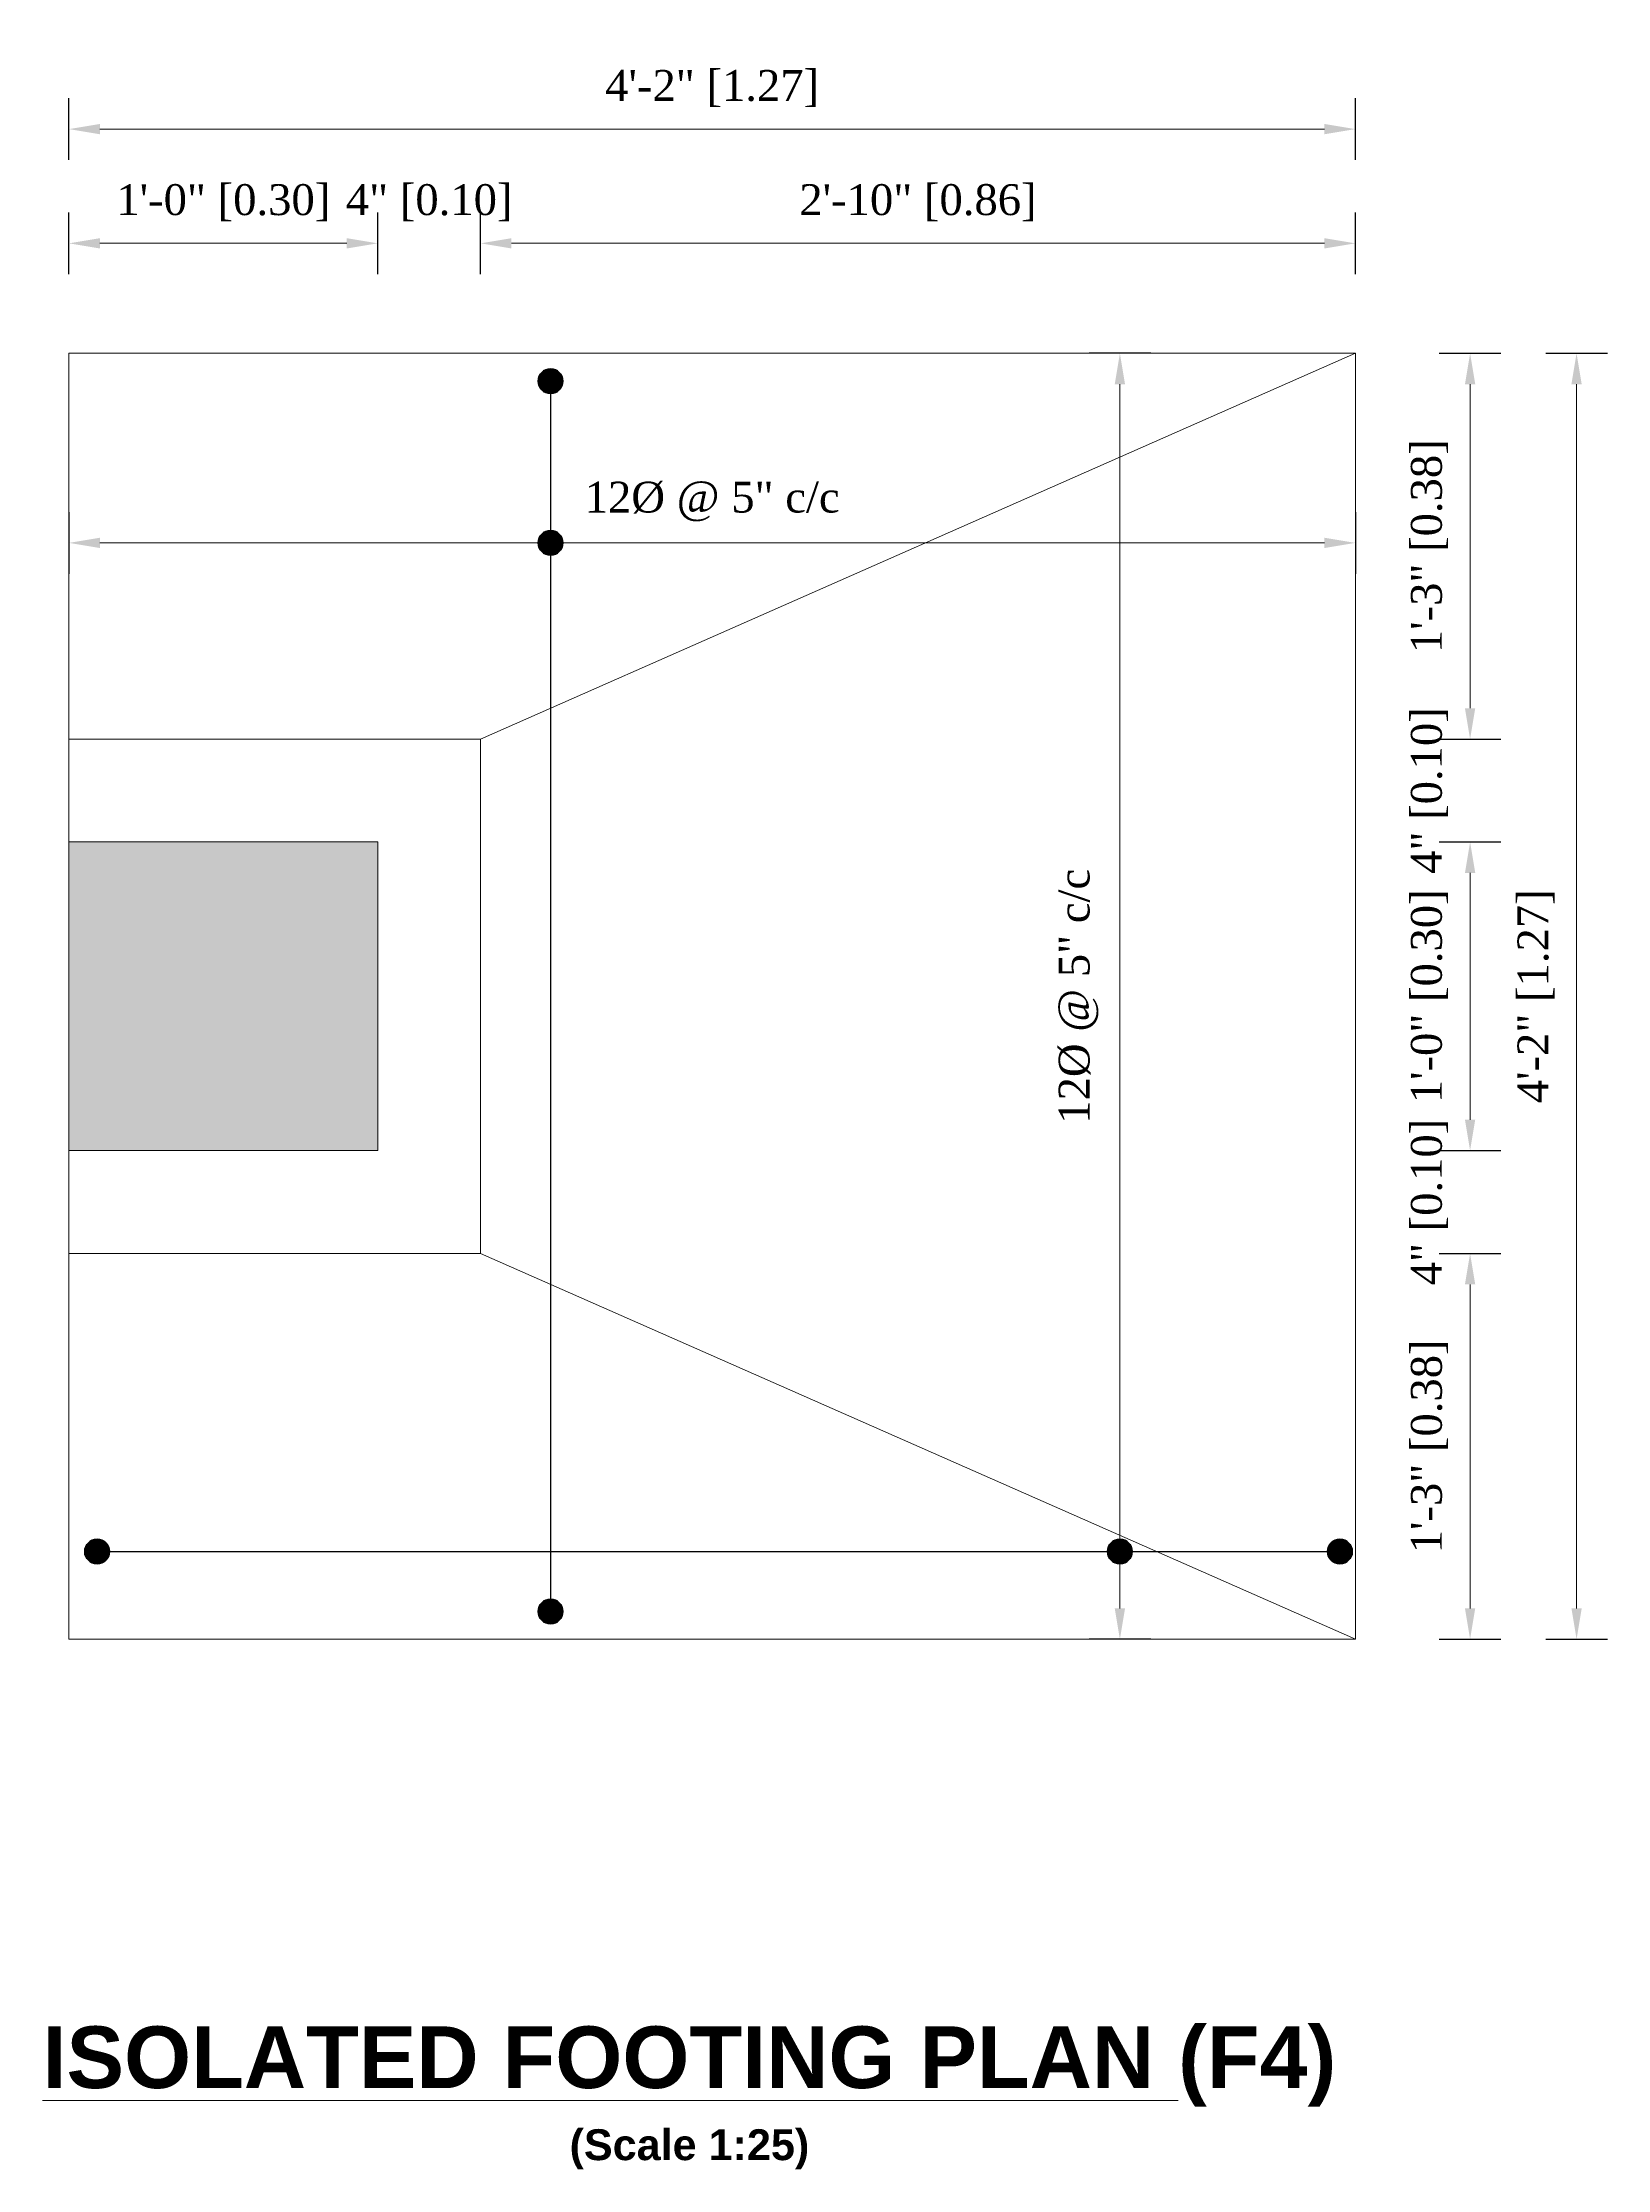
# Model space of a CAD drawing. Header units: feet. Extents: x 4160 to 31260, y -20219 to -1382.
# Drawn here: x 21064.8 to 21125.6, y -5101.1 to -5018.4 of the extents above; entities that cross this region are included whole.
import ezdxf

# ---------------------------------------------------------------- set-up
doc = ezdxf.new("R2010")
doc.units = ezdxf.units.FT
doc.header["$LTSCALE"] = 50
doc.header["$MEASUREMENT"] = 0
doc.header["$PDMODE"] = 34
for name, color, linetype, lineweight in [('IES_WR_Dimension', 7, 'Continuous', 15), ('IES_WR_Hatch ANSI31', 8, 'Continuous', 15), ('IES_WR_Rebar Concrete Line', 2, 'Continuous', 15), ('IES_WR_Rebar-Main', 1, 'Continuous', 30), ('IES_WR_Text Structure', 70, 'Continuous', 20), ('Reinforcement', 1, 'Continuous', 40)]:
    doc.layers.add(name, color=color, linetype=linetype, lineweight=lineweight)
doc.styles.add('arial', font='times.ttf')
doc.styles.add('Arial Annotation', font='arial.ttf', dxfattribs={"height": 0.06})
doc.dimstyles.new('SECS', dxfattribs={"dimtxt": 0.06, "dimasz": 0.06, "dimexe": 0.06, "dimexo": 0, "dimgap": 0.04, "dimtad": 1, "dimdec": 0, "dimzin": 3, "dimdsep": 46, "dimlunit": 4, "dimtxsty": 'arial', "dimcen": 1.25, "dimclrd": 256, "dimclrt": 3, "dimadec": 0, "dimazin": 0, "dimtfac": 1, "dimtdec": 0, "dimtix": 1, "dimtofl": 0, "dimtmove": 2, "dimatfit": 1, "dimfxl": 0.06, "dimfxlon": 1, "dimtolj": 1, "dimtzin": 0, "dimlwd": -1, "dimarcsym": 0})

# ---------------------------------------------------------------- blocks, each defined once
blk = doc.blocks.new('REBAR CUT')
at = {"layer": 'Reinforcement'}
blk.add_circle((0, 0), 0.024, dxfattribs=at)
blk = doc.blocks.new('bar towaeds viewer')
at = {"layer": 'Reinforcement'}
h = blk.add_hatch(color=256, dxfattribs=at)
h.dxf.hatch_style = 1
h.paths.add_polyline_path([(0.024, 0, 0.414214), (0, 0.024), (0, -0.024, 0.414214)])
h.paths.add_polyline_path([(0, 0.024, 0.414214), (-0.024, 0, 0.414214), (0, -0.024)])
blk.add_circle((0, 0), 0.024, dxfattribs=at)
blk = doc.blocks.new('*D661')
at = {"layer": 'Defpoints', "color": 0}
for p in [(21077.79, -5026.22), (21065.79, -5049.497), (21077.79, -5049.497)]:
    blk.add_point(p, dxfattribs=at)
at = {"layer": 'IES_WR_Dimension', "color": 0, "lineweight": -2}
for p, q in [((21065.79, -5027.42), (21065.79, -5025.02)), ((21077.79, -5027.42), (21077.79, -5025.02))]:
    blk.add_line(p, q, dxfattribs=at)
at = {"layer": 'IES_WR_Dimension'}
blk.add_line((21066.99, -5026.22), (21076.59, -5026.22), dxfattribs=at)
for points in [[(21066.99, -5026.02), (21066.99, -5026.42), (21065.79, -5026.22)], [(21076.59, -5026.02), (21076.59, -5026.42), (21077.79, -5026.22)]]:
    blk.add_solid(points, dxfattribs=at)
at = {"layer": 'IES_WR_Dimension', "color": 3, "insert": (21071.79, -5024.644), "char_height": 1.2, "attachment_point": 5, "style": 'arial'}
blk.add_mtext('\\A1;1\'-0" [0.30]', dxfattribs=at)
blk = doc.blocks.new('*D663')
at = {"layer": 'Defpoints', "color": 0}
for p in [(21115.79, -5021.779), (21065.79, -5030.497), (21115.79, -5030.497)]:
    blk.add_point(p, dxfattribs=at)
at = {"layer": 'IES_WR_Dimension', "color": 0, "lineweight": -2}
for p, q in [((21065.79, -5022.979), (21065.79, -5020.579)), ((21115.79, -5022.979), (21115.79, -5020.579))]:
    blk.add_line(p, q, dxfattribs=at)
at = {"layer": 'IES_WR_Dimension'}
blk.add_line((21066.99, -5021.779), (21114.59, -5021.779), dxfattribs=at)
for points in [[(21066.99, -5021.579), (21066.99, -5021.979), (21065.79, -5021.779)], [(21114.59, -5021.579), (21114.59, -5021.979), (21115.79, -5021.779)]]:
    blk.add_solid(points, dxfattribs=at)
at = {"layer": 'IES_WR_Dimension', "color": 3, "insert": (21090.79, -5020.203), "char_height": 1.2, "attachment_point": 5, "style": 'arial'}
blk.add_mtext('\\A1;4\'-2" [1.27]', dxfattribs=at)
blk = doc.blocks.new('*D665')
at = {"layer": 'Defpoints', "color": 0}
for p in [(21115.79, -5030.497), (21120.249, -5030.497), (21081.79, -5045.497)]:
    blk.add_point(p, dxfattribs=at)
at = {"layer": 'IES_WR_Dimension', "color": 0, "lineweight": -2}
for p, q in [((21119.049, -5030.497), (21121.449, -5030.497)), ((21119.049, -5045.497), (21121.449, -5045.497))]:
    blk.add_line(p, q, dxfattribs=at)
at = {"layer": 'IES_WR_Dimension'}
blk.add_line((21120.249, -5044.297), (21120.249, -5031.697), dxfattribs=at)
for points in [[(21120.049, -5031.697), (21120.449, -5031.697), (21120.249, -5030.497)], [(21120.049, -5044.297), (21120.449, -5044.297), (21120.249, -5045.497)]]:
    blk.add_solid(points, dxfattribs=at)
at = {"layer": 'IES_WR_Dimension', "color": 3, "insert": (21118.673, -5037.997), "char_height": 1.2, "attachment_point": 5, "rotation": 90, "style": 'arial'}
blk.add_mtext('\\A1;1\'-3" [0.38]', dxfattribs=at)
blk = doc.blocks.new('*D667')
at = {"layer": 'Defpoints', "color": 0}
for p in [(21065.79, -5030.497), (21115.79, -5030.497), (21115.79, -5037.867)]:
    blk.add_point(p, dxfattribs=at)
at = {"layer": 'IES_WR_Dimension', "color": 0, "lineweight": -2}
for p, q in [((21065.79, -5036.667), (21065.79, -5039.067)), ((21115.79, -5036.667), (21115.79, -5039.067))]:
    blk.add_line(p, q, dxfattribs=at)
at = {"layer": 'IES_WR_Dimension'}
blk.add_line((21066.99, -5037.867), (21114.59, -5037.867), dxfattribs=at)
for points in [[(21066.99, -5037.667), (21066.99, -5038.067), (21065.79, -5037.867)], [(21114.59, -5037.667), (21114.59, -5038.067), (21115.79, -5037.867)]]:
    blk.add_solid(points, dxfattribs=at)
at = {"layer": 'IES_WR_Dimension', "color": 3, "insert": (21090.79, -5036.261), "char_height": 1.2, "attachment_point": 5, "style": 'arial'}
blk.add_mtext('\\A1;12%%C @ 5" c/c', dxfattribs=at)
blk = doc.blocks.new('*D669')
at = {"layer": 'Defpoints', "color": 0}
for p in [(21106.637, -5030.497), (21115.79, -5030.497), (21115.79, -5080.497)]:
    blk.add_point(p, dxfattribs=at)
at = {"layer": 'IES_WR_Dimension', "color": 0, "lineweight": -2}
for p, q in [((21107.837, -5030.497), (21105.437, -5030.497)), ((21107.837, -5080.497), (21105.437, -5080.497))]:
    blk.add_line(p, q, dxfattribs=at)
at = {"layer": 'IES_WR_Dimension'}
blk.add_line((21106.637, -5079.297), (21106.637, -5031.697), dxfattribs=at)
for points in [[(21106.437, -5031.697), (21106.837, -5031.697), (21106.637, -5030.497)], [(21106.437, -5079.297), (21106.837, -5079.297), (21106.637, -5080.497)]]:
    blk.add_solid(points, dxfattribs=at)
at = {"layer": 'IES_WR_Dimension', "color": 3, "insert": (21105.031, -5055.497), "char_height": 1.2, "attachment_point": 5, "rotation": 90, "style": 'arial'}
blk.add_mtext('\\A1;12%%C @ 5" c/c', dxfattribs=at)
blk = doc.blocks.new('*D671')
at = {"layer": 'Defpoints', "color": 0}
for p in [(21115.79, -5030.497), (21124.388, -5030.497), (21115.79, -5080.497)]:
    blk.add_point(p, dxfattribs=at)
at = {"layer": 'IES_WR_Dimension', "color": 0, "lineweight": -2}
for p, q in [((21123.188, -5030.497), (21125.588, -5030.497)), ((21123.188, -5080.497), (21125.588, -5080.497))]:
    blk.add_line(p, q, dxfattribs=at)
at = {"layer": 'IES_WR_Dimension'}
blk.add_line((21124.388, -5079.297), (21124.388, -5031.697), dxfattribs=at)
for points in [[(21124.188, -5031.697), (21124.588, -5031.697), (21124.388, -5030.497)], [(21124.188, -5079.297), (21124.588, -5079.297), (21124.388, -5080.497)]]:
    blk.add_solid(points, dxfattribs=at)
at = {"layer": 'IES_WR_Dimension', "color": 3, "insert": (21122.812, -5055.497), "char_height": 1.2, "attachment_point": 5, "rotation": 90, "style": 'arial'}
blk.add_mtext('\\A1;4\'-2" [1.27]', dxfattribs=at)
blk = doc.blocks.new('*D673')
at = {"layer": 'Defpoints', "color": 0}
for p in [(21081.79, -5026.22), (21081.79, -5045.497), (21077.79, -5049.497)]:
    blk.add_point(p, dxfattribs=at)
at = {"layer": 'IES_WR_Dimension', "color": 0, "lineweight": -2}
for p, q in [((21077.79, -5027.42), (21077.79, -5025.02)), ((21081.79, -5027.42), (21081.79, -5025.02))]:
    blk.add_line(p, q, dxfattribs=at)
at = {"layer": 'IES_WR_Dimension'}
for p, q in [((21076.59, -5026.22), (21075.39, -5026.22)), ((21082.99, -5026.22), (21084.19, -5026.22))]:
    blk.add_line(p, q, dxfattribs=at)
for points in [[(21076.59, -5026.02), (21076.59, -5026.42), (21077.79, -5026.22)], [(21082.99, -5026.02), (21082.99, -5026.42), (21081.79, -5026.22)]]:
    blk.add_solid(points, dxfattribs=at)
at = {"layer": 'IES_WR_Dimension', "color": 3, "insert": (21079.79, -5024.644), "char_height": 1.2, "attachment_point": 5, "style": 'arial'}
blk.add_mtext('\\A1;4" [0.10]', dxfattribs=at)
blk = doc.blocks.new('*D675')
at = {"layer": 'Defpoints', "color": 0}
for p in [(21115.79, -5026.22), (21115.79, -5030.497), (21081.79, -5045.497)]:
    blk.add_point(p, dxfattribs=at)
at = {"layer": 'IES_WR_Dimension', "color": 0, "lineweight": -2}
for p, q in [((21081.79, -5027.42), (21081.79, -5025.02)), ((21115.79, -5027.42), (21115.79, -5025.02))]:
    blk.add_line(p, q, dxfattribs=at)
at = {"layer": 'IES_WR_Dimension'}
blk.add_line((21082.99, -5026.22), (21114.59, -5026.22), dxfattribs=at)
for points in [[(21082.99, -5026.02), (21082.99, -5026.42), (21081.79, -5026.22)], [(21114.59, -5026.02), (21114.59, -5026.42), (21115.79, -5026.22)]]:
    blk.add_solid(points, dxfattribs=at)
at = {"layer": 'IES_WR_Dimension', "color": 3, "insert": (21098.79, -5024.644), "char_height": 1.2, "attachment_point": 5, "style": 'arial'}
blk.add_mtext('\\A1;2\'-10" [0.86]', dxfattribs=at)
blk = doc.blocks.new('*D677')
at = {"layer": 'Defpoints', "color": 0}
for p in [(21081.79, -5045.497), (21077.79, -5049.497), (21120.249, -5049.497)]:
    blk.add_point(p, dxfattribs=at)
at = {"layer": 'IES_WR_Dimension'}
for p, q in [((21120.249, -5044.297), (21120.249, -5043.097)), ((21120.249, -5050.697), (21120.249, -5051.897))]:
    blk.add_line(p, q, dxfattribs=at)
at = {"layer": 'IES_WR_Dimension', "color": 0, "lineweight": -2}
for p, q in [((21119.049, -5045.497), (21121.449, -5045.497)), ((21119.049, -5049.497), (21121.449, -5049.497))]:
    blk.add_line(p, q, dxfattribs=at)
at = {"layer": 'IES_WR_Dimension'}
for points in [[(21120.049, -5044.297), (21120.449, -5044.297), (21120.249, -5045.497)], [(21120.049, -5050.697), (21120.449, -5050.697), (21120.249, -5049.497)]]:
    blk.add_solid(points, dxfattribs=at)
at = {"layer": 'IES_WR_Dimension', "color": 3, "insert": (21118.673, -5047.497), "char_height": 1.2, "attachment_point": 5, "rotation": 90, "style": 'arial'}
blk.add_mtext('\\A1;4" [0.10]', dxfattribs=at)
blk = doc.blocks.new('*D679')
at = {"layer": 'Defpoints', "color": 0}
for p in [(21077.79, -5049.497), (21077.79, -5061.497), (21120.249, -5061.497)]:
    blk.add_point(p, dxfattribs=at)
at = {"layer": 'IES_WR_Dimension', "color": 0, "lineweight": -2}
for p, q in [((21119.049, -5049.497), (21121.449, -5049.497)), ((21119.049, -5061.497), (21121.449, -5061.497))]:
    blk.add_line(p, q, dxfattribs=at)
at = {"layer": 'IES_WR_Dimension'}
blk.add_line((21120.249, -5050.697), (21120.249, -5060.297), dxfattribs=at)
for points in [[(21120.049, -5050.697), (21120.449, -5050.697), (21120.249, -5049.497)], [(21120.049, -5060.297), (21120.449, -5060.297), (21120.249, -5061.497)]]:
    blk.add_solid(points, dxfattribs=at)
at = {"layer": 'IES_WR_Dimension', "color": 3, "insert": (21118.673, -5055.497), "char_height": 1.2, "attachment_point": 5, "rotation": 90, "style": 'arial'}
blk.add_mtext('\\A1;1\'-0" [0.30]', dxfattribs=at)
blk = doc.blocks.new('*D681')
at = {"layer": 'Defpoints', "color": 0}
for p in [(21077.79, -5061.497), (21081.79, -5065.497), (21120.249, -5065.497)]:
    blk.add_point(p, dxfattribs=at)
at = {"layer": 'IES_WR_Dimension'}
for p, q in [((21120.249, -5060.297), (21120.249, -5059.097)), ((21120.249, -5066.697), (21120.249, -5067.897))]:
    blk.add_line(p, q, dxfattribs=at)
at = {"layer": 'IES_WR_Dimension', "color": 0, "lineweight": -2}
for p, q in [((21119.049, -5061.497), (21121.449, -5061.497)), ((21119.049, -5065.497), (21121.449, -5065.497))]:
    blk.add_line(p, q, dxfattribs=at)
at = {"layer": 'IES_WR_Dimension'}
for points in [[(21120.049, -5060.297), (21120.449, -5060.297), (21120.249, -5061.497)], [(21120.049, -5066.697), (21120.449, -5066.697), (21120.249, -5065.497)]]:
    blk.add_solid(points, dxfattribs=at)
at = {"layer": 'IES_WR_Dimension', "color": 3, "insert": (21118.673, -5063.497), "char_height": 1.2, "attachment_point": 5, "rotation": 90, "style": 'arial'}
blk.add_mtext('\\A1;4" [0.10]', dxfattribs=at)
blk = doc.blocks.new('*D683')
at = {"layer": 'Defpoints', "color": 0}
for p in [(21081.79, -5065.497), (21115.79, -5080.497), (21120.249, -5080.497)]:
    blk.add_point(p, dxfattribs=at)
at = {"layer": 'IES_WR_Dimension', "color": 0, "lineweight": -2}
for p, q in [((21119.049, -5065.497), (21121.449, -5065.497)), ((21119.049, -5080.497), (21121.449, -5080.497))]:
    blk.add_line(p, q, dxfattribs=at)
at = {"layer": 'IES_WR_Dimension'}
blk.add_line((21120.249, -5066.697), (21120.249, -5079.297), dxfattribs=at)
for points in [[(21120.049, -5066.697), (21120.449, -5066.697), (21120.249, -5065.497)], [(21120.049, -5079.297), (21120.449, -5079.297), (21120.249, -5080.497)]]:
    blk.add_solid(points, dxfattribs=at)
at = {"layer": 'IES_WR_Dimension', "color": 3, "insert": (21118.673, -5072.997), "char_height": 1.2, "attachment_point": 5, "rotation": 90, "style": 'arial'}
blk.add_mtext('\\A1;1\'-3" [0.38]', dxfattribs=at)

msp = doc.modelspace()

# ---------------------------------------------------------------- hatches: boundary and pattern name
at = {"layer": 'IES_WR_Hatch ANSI31'}
h = msp.add_hatch(color=256, dxfattribs=at)
h.dxf.hatch_style = 1
h.paths.add_polyline_path([(21065.79, -5049.497), (21065.79, -5061.497), (21077.79, -5061.497), (21077.79, -5049.497)])

# ---------------------------------------------------------------- linework, layer by layer
at = {"layer": 'IES_WR_Rebar Concrete Line'}
for points in [[(21065.79, -5030.497), (21115.79, -5030.497), (21115.79, -5080.497), (21065.79, -5080.497)], [(21065.79, -5045.497), (21081.79, -5045.497), (21081.79, -5065.497), (21065.79, -5065.497)], [(21065.79, -5049.497), (21077.79, -5049.497), (21077.79, -5061.497), (21065.79, -5061.497)]]:
    msp.add_lwpolyline(points, close=True, dxfattribs=at)
for points in [[(21081.79, -5045.497), (21115.79, -5030.497)], [(21081.79, -5065.497), (21115.79, -5080.497)]]:
    msp.add_lwpolyline(points, dxfattribs=at)
at = {"layer": 'IES_WR_Rebar-Main'}
for points in [[(21084.508, -5031.097), (21084.508, -5079.897)], [(21066.39, -5077.086), (21115.19, -5077.086)]]:
    msp.add_lwpolyline(points, dxfattribs=at)

# ---------------------------------------------------------------- block references
at = {"xscale": 20, "yscale": 20, "zscale": 20}
for name, p in [('bar towaeds viewer', (21084.508, -5031.577)), ('bar towaeds viewer', (21084.508, -5037.867)), ('REBAR CUT', (21066.883, -5077.086)), ('bar towaeds viewer', (21066.883, -5077.086)), ('bar towaeds viewer', (21106.637, -5077.086)), ('bar towaeds viewer', (21115.19, -5077.086)), ('REBAR CUT', (21084.508, -5079.417)), ('bar towaeds viewer', (21084.508, -5079.417))]:
    msp.add_blockref(name, p, dxfattribs=at)

# ---------------------------------------------------------------- texts
at = {"layer": 'IES_WR_Text Structure', "insert": (21059.215, -5095.549), "char_height": 2.4, "width": 61.38171, "attachment_point": 1, "style": 'Arial Annotation'}
msp.add_mtext('\\pxqc;{\\fArial|b1|i0|c0|p34;\\LISOLATED FOOTING PLAN\\l (F4)\\P\\H0.5x;(Scale 1:25)}', dxfattribs=at)

# ---------------------------------------------------------------- dimensions: what is measured, and where the dimension line sits
at = {"layer": 'IES_WR_Dimension'}
for base, p1, p2, picture, middle in [((21115.79, -5021.779), (21065.79, -5030.497), (21115.79, -5030.497), '*D663', (21090.79, -5020.203)), ((21077.79, -5026.22), (21065.79, -5049.497), (21077.79, -5049.497), '*D661', (21071.79, -5024.644)), ((21081.79, -5026.22), (21077.79, -5049.497), (21081.79, -5045.497), '*D673', (21079.79, -5024.644)), ((21115.79, -5026.22), (21081.79, -5045.497), (21115.79, -5030.497), '*D675', (21098.79, -5024.644))]:
    dim = msp.add_linear_dim(base=base, p1=p1, p2=p2, dimstyle='SECS', override={"dimscale": 0, "dimtix": 1, "dimtofl": 0, "dimtmove": 2, "dimatfit": 1}, dxfattribs=at)
    dim.commit()
    dim.dimension.update_dxf_attribs({"geometry": picture, "text_midpoint": middle})
dim = msp.add_linear_dim(base=(21115.79, -5037.867), p1=(21065.79, -5030.497), p2=(21115.79, -5030.497), text='12%%C @ 5" c/c', dimstyle='SECS', override={"dimscale": 0, "dimtix": 1, "dimtofl": 0, "dimtmove": 2, "dimatfit": 1}, dxfattribs=at)
dim.commit()
dim.dimension.update_dxf_attribs({"geometry": '*D667', "text_midpoint": (21090.79, -5036.261)})
for base, p1, p2, picture, middle in [((21120.249, -5030.497), (21081.79, -5045.497), (21115.79, -5030.497), '*D665', (21118.673, -5037.997)), ((21124.388, -5030.497), (21115.79, -5080.497), (21115.79, -5030.497), '*D671', (21122.812, -5055.497)), ((21120.249, -5049.497), (21081.79, -5045.497), (21077.79, -5049.497), '*D677', (21118.673, -5047.497)), ((21120.249, -5061.497), (21077.79, -5049.497), (21077.79, -5061.497), '*D679', (21118.673, -5055.497)), ((21120.249, -5065.497), (21077.79, -5061.497), (21081.79, -5065.497), '*D681', (21118.673, -5063.497)), ((21120.249, -5080.497), (21081.79, -5065.497), (21115.79, -5080.497), '*D683', (21118.673, -5072.997))]:
    dim = msp.add_linear_dim(base=base, p1=p1, p2=p2, angle=90, dimstyle='SECS', override={"dimscale": 0, "dimtix": 1, "dimtofl": 0, "dimtmove": 2, "dimatfit": 1}, dxfattribs=at)
    dim.commit()
    dim.dimension.update_dxf_attribs({"geometry": picture, "text_midpoint": middle})
dim = msp.add_linear_dim(base=(21106.637, -5030.497), p1=(21115.79, -5080.497), p2=(21115.79, -5030.497), angle=90, text='12%%C @ 5" c/c', dimstyle='SECS', override={"dimscale": 0, "dimtix": 1, "dimtofl": 0, "dimtmove": 2, "dimatfit": 1}, dxfattribs=at)
dim.commit()
dim.dimension.update_dxf_attribs({"geometry": '*D669', "text_midpoint": (21105.031, -5055.497)})

doc.saveas('drawing.dxf')
